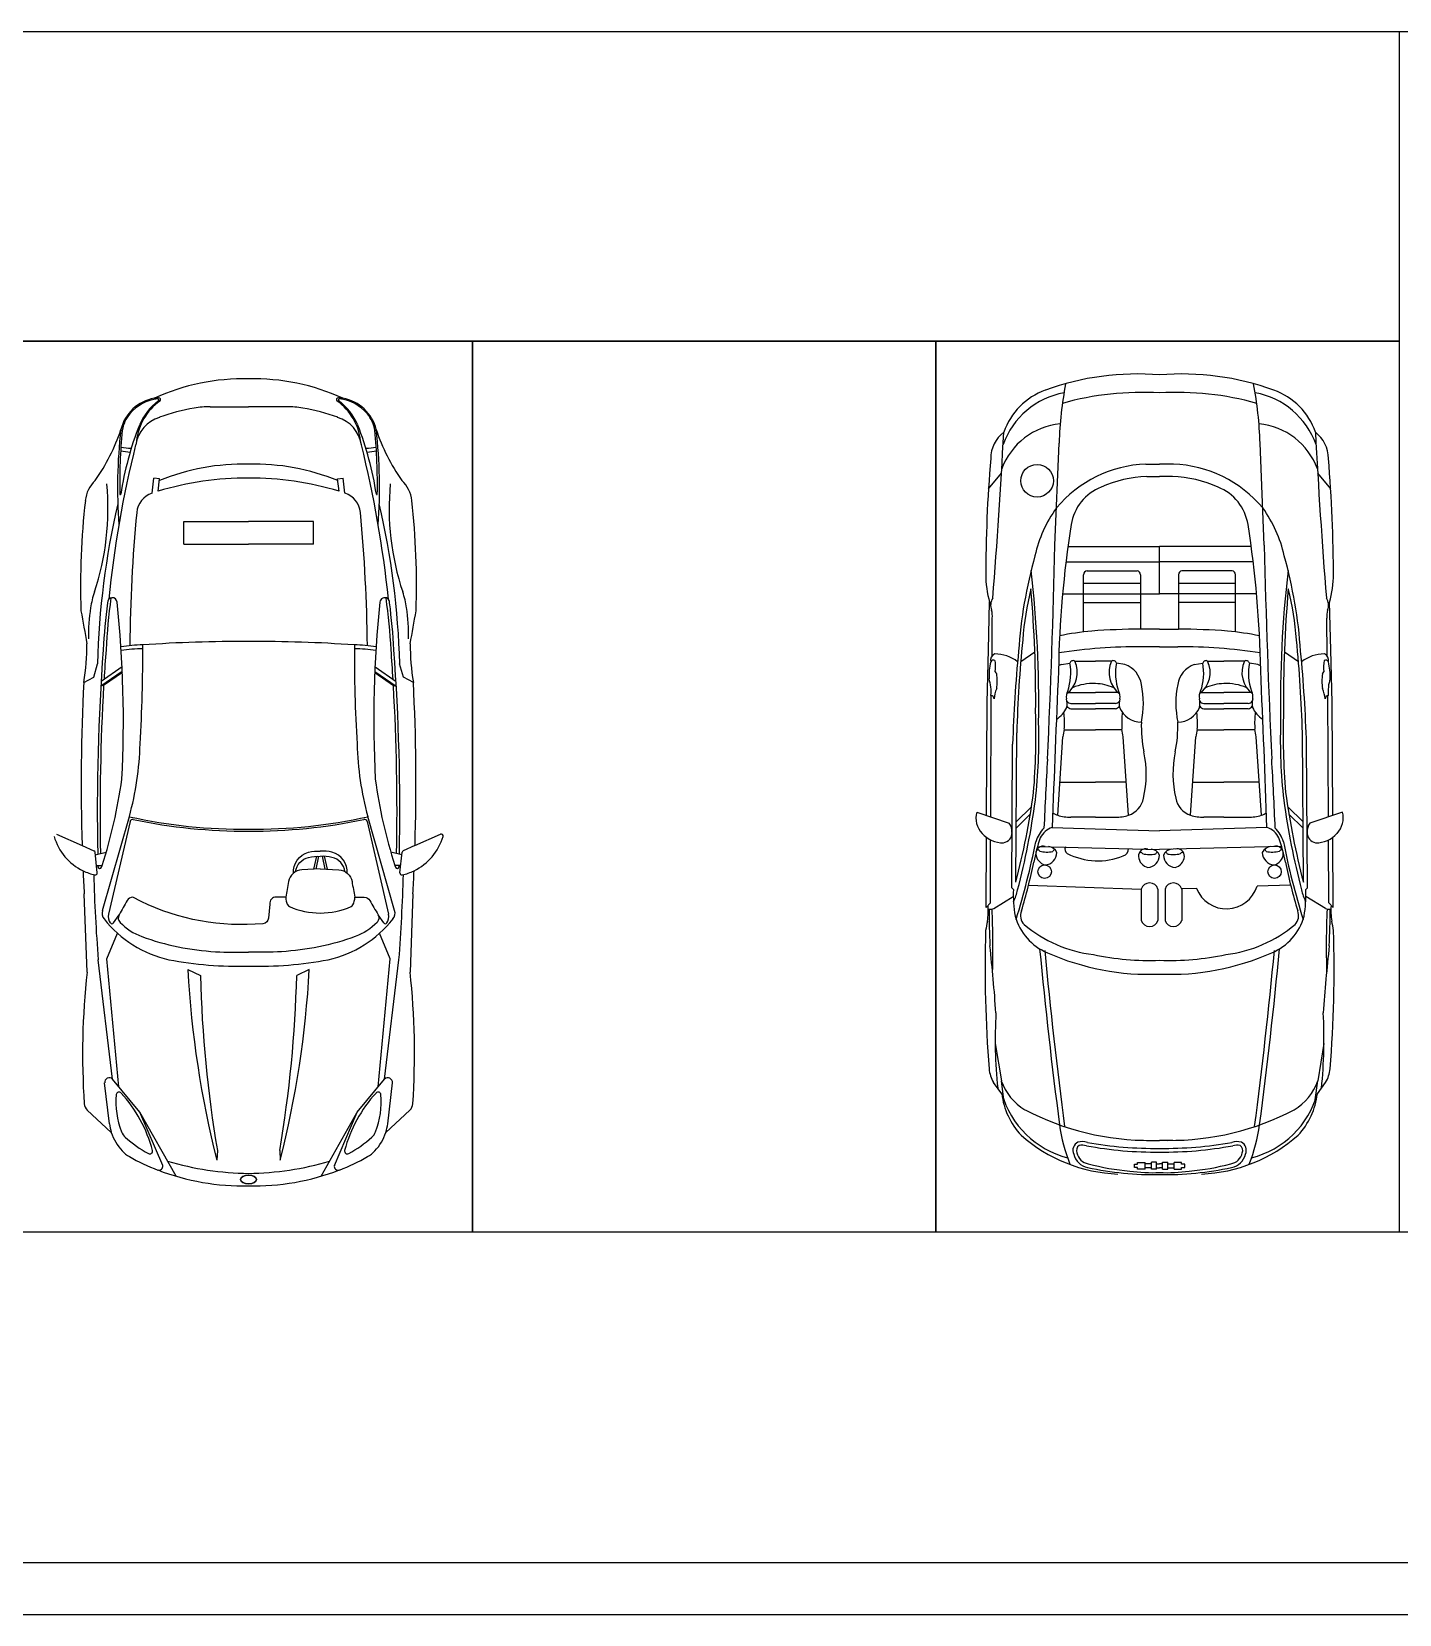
# Model space of a CAD drawing. Header units: inches. Extents: x 484217 to 497210, y -26946 to -21493.
# Drawn here: x 493181.1 to 493477.1, y -23350.3 to -23007.7 of the extents above; entities that cross this region are included whole.
import ezdxf

# ---------------------------------------------------------------- set-up
doc = ezdxf.new("R2010")
doc.units = ezdxf.units.IN
doc.header["$LTSCALE"] = 20
doc.header["$MEASUREMENT"] = 0
for name, color, linetype in [('ceco.net 217 Nissan Z350 - top', 145, 'Continuous'), ('ceco.net 92', 9, 'Continuous'), ('I-WALL-FULL', 5, 'Continuous'), ('Parking', 7, 'Continuous')]:
    doc.layers.add(name, color=color, linetype=linetype)

msp = doc.modelspace()

# ---------------------------------------------------------------- linework, layer by layer
for p, q in [((493142.29, -23339.1, 6.93), (493727.29, -23339.1, 6.93)), ((493142.29, -23350.35, 6.93), (493482.04, -23350.35, 6.93))]:
    msp.add_line(p, q)
at = {"layer": 'ceco.net 217 Nissan Z350 - top'}
for p, q in [((493219.71, -23088.94), (493228.02, -23088.94)), ((493236.33, -23088.94), (493228.02, -23088.94)), ((493207.16, -23107.66), (493207.55, -23104.37)), ((493208.76, -23104.52), (493207.55, -23104.37)), ((493208.44, -23107.24), (493208.76, -23104.52)), ((493247.27, -23104.52), (493248.48, -23104.37)), ((493247.6, -23107.24), (493247.27, -23104.52)), ((493248.87, -23107.66), (493248.48, -23104.37)), ((493213.99, -23118.68), (493213.99, -23113.8)), ((493213.99, -23113.8), (493228.02, -23113.8)), ((493242.04, -23113.8), (493228.02, -23113.8)), ((493242.04, -23118.68), (493242.04, -23113.8)), ((493213.99, -23118.68), (493228.02, -23118.68)), ((493242.04, -23118.68), (493228.02, -23118.68)), ((493200.64, -23145.27), (493196.1, -23148.41)), ((493255.39, -23145.27), (493259.94, -23148.41)), ((493200.69, -23146.23), (493196.04, -23149.44)), ((493196.65, -23149.3), (493196.04, -23149.44)), ((493200.7, -23146.5), (493196.65, -23149.3)), ((493255.34, -23146.5), (493259.38, -23149.3)), ((493255.35, -23146.23), (493260, -23149.44)), ((493259.38, -23149.3), (493260, -23149.44)), ((493196.39, -23198), (493202.22, -23177.64)), ((493202.36, -23178.73), (493197.71, -23198.81)), ((493253.68, -23178.73), (493258.32, -23198.81)), ((493259.64, -23198), (493253.81, -23177.64)), ((493186.48, -23181.47), (493191.99, -23183.92)), ((493264.04, -23183.92), (493269.55, -23181.47)), ((493191.99, -23183.92), (493194.55, -23185.05)), ((493195.26, -23189.85), (493194.79, -23185.38)), ((493194.85, -23185.97), (493197.22, -23185.38)), ((493242.71, -23186.26), (493242.09, -23189.04)), ((493243.17, -23186.26), (493242.56, -23189.01)), ((493243.92, -23186.26), (493244.53, -23189.01)), ((493244.38, -23186.26), (493245, -23189.04)), ((493261.19, -23185.97), (493258.82, -23185.38)), ((493260.77, -23189.85), (493261.25, -23185.38)), ((493264.04, -23183.92), (493261.49, -23185.05)), ((493195.09, -23188.24), (493196.35, -23188.23)), ((493260.94, -23188.24), (493259.69, -23188.23)), ((493193.05, -23211.31), (493192.45, -23194.35)), ((493192.45, -23194.35), (493192.45, -23194.35)), ((493263.59, -23194.35), (493262.98, -23211.31)), ((493263.59, -23194.35), (493263.59, -23194.35)), ((493198.76, -23200.68), (493200, -23198.91)), ((493257.27, -23200.68), (493256.04, -23198.91)), ((493197.36, -23208.44), (493199.66, -23202.91)), ((493258.68, -23208.44), (493256.38, -23202.91)), ((493198.58, -23234.49), (493195.48, -23208.64)), ((493199.95, -23236.14), (493197.36, -23208.44)), ((493214.87, -23210.79), (493217.59, -23212.05)), ((493241.16, -23210.79), (493238.45, -23212.05)), ((493256.09, -23236.14), (493258.68, -23208.44)), ((493257.45, -23234.49), (493260.56, -23208.64)), ((493204.51, -23241.65), (493198.58, -23234.49)), ((493251.52, -23241.65), (493257.45, -23234.49)), ((493197.9, -23244.14), (493196.87, -23235.32)), ((493258.13, -23244.14), (493259.16, -23235.32)), ((493198.31, -23246.01), (493193.1, -23241.2)), ((493209.43, -23253.21), (493204.51, -23241.65)), ((493212.33, -23255.51), (493204.51, -23241.65)), ((493243.71, -23255.51), (493251.52, -23241.65)), ((493246.6, -23253.21), (493251.52, -23241.65)), ((493262.94, -23241.2), (493257.73, -23246.01)), ((493221.27, -23249.95), (493221.16, -23252.04)), ((493234.77, -23249.95), (493234.88, -23252.04))]:
    msp.add_line(p, q, dxfattribs=at)
for points in [[(493208.54, -23086.99, 0.025591), (493207.62, -23087.1, 0.019947)], [(493237.73, -23189.98, -0.358011), (493241.01, -23185.39, -0.087142), (493243.54, -23185.17)], [(493238.19, -23189.56, -0.316561), (493241.01, -23186.51, -0.087142), (493243.54, -23186.29)], [(493249.36, -23189.98, 0.358011), (493246.07, -23185.39, 0.087142), (493243.54, -23185.17)], [(493248.89, -23189.56, 0.316561), (493246.07, -23186.51, 0.087142), (493243.54, -23186.29)], [(493243.54, -23188.96), (493247.54, -23189.17, -0.352581), (493250.41, -23191.73, 0.008047), (493251.02, -23195.11), (493253.07, -23195.11, -0.270521), (493254.3, -23195.83, 0.000614), (493256.04, -23198.91, -0.331797), (493255.84, -23200.55, -0.11427), (493251.12, -23203.62, -0.074246), (493235.14, -23206.9, -0.021686), (493228.02, -23206.98, -0.021686)], [(493243.54, -23188.96), (493239.55, -23189.17, 0.352581), (493236.68, -23191.73, -0.008047), (493236.07, -23195.11), (493234.02, -23195.11)], [(493204.74, -23196.06), (493202.97, -23195.11, 0.270521), (493201.74, -23195.83, -0.000614), (493200, -23198.91, 0.331797), (493200.2, -23200.55, 0.11427), (493204.91, -23203.62, 0.074246), (493220.89, -23206.9, 0.021686), (493228.02, -23206.98)], [(493234.02, -23195.11, 0.460181), (493232.6, -23196.6), (493232.32, -23199.66, -0.361883), (493231.14, -23200.84, -0.136022), (493204.74, -23196.06, -0.015575)], [(493257.73, -23246.01, 0.046528), (493258.13, -23244.14)]]:
    msp.add_lwpolyline(points, format="xyb", dxfattribs=at)
for points in [[(493192.35, -23148.6), (493194.51, -23147.46), (493195.31, -23144.56)], [(493263.69, -23148.6), (493261.53, -23147.46), (493260.72, -23144.56)]]:
    msp.add_lwpolyline(points, dxfattribs=at)
for centre, radius, start, end in [((493227, -23129.62), 46.73, 88.7466, 114.4933), ((493229.04, -23129.62), 46.73, 65.5067, 91.2534), ((493209.18, -23096.03), 9.06, 99.9041, 166.3752), ((493209.31, -23096.41), 9.2, 95.9051, 139.5878), ((493215.9, -23097.65), 12.2, 125.5257, 173.823), ((493216.61, -23098.2), 13.33, 127.4553, 156.508), ((493208.38, -23087.46), 0.203, 307.4553, 95.9051), ((493208.57, -23087.39), 0.407, 305.5257, 94.0403), ((493247.46, -23087.39), 0.407, 85.9597, 234.4743), ((493240.14, -23097.65), 12.2, 6.177, 54.4743), ((493247.65, -23087.46), 0.203, 84.0949, 232.5447), ((493246.85, -23096.03), 9.06, 80.0959, 85.9597), ((493239.42, -23098.2), 13.33, 23.492, 52.5447), ((493246.73, -23096.41), 9.2, 40.4122, 84.0949), ((493246.85, -23096.03), 9.06, 13.6248, 80.0959), ((493208.64, -23095.47), 8.09, 141.6225, 169.9734), ((493210.99, -23098.39), 7.5, 107.4846, 170.5223), ((493223.74, -23132.74), 44.14, 99.7499, 109.876), ((493219.71, -23109.27), 20.33, 90, 99.7499), ((493236.33, -23109.27), 20.33, 80.2501, 90), ((493232.3, -23132.74), 44.14, 70.124, 80.2501), ((493245.05, -23098.39), 7.5, 9.4777, 72.5154), ((493247.39, -23095.47), 8.09, 10.0266, 38.3775), ((493160.69, -23080.77), 41.8, 324.7755, 341.7013), ((493311.13, -23106.45), 111.47, 173.5323, 184.1267), ((493326.74, -23105.77), 126.61, 174.694, 180.9527), ((493269.05, -23118.33), 69.48, 158.5248, 171.3592), ((493186.99, -23118.33), 69.48, 8.6408, 21.4752), ((493129.29, -23105.77), 126.61, 359.0473, 5.306), ((493144.9, -23106.45), 111.47, 355.8733, 6.4677), ((493295.35, -23080.77), 41.8, 198.2987, 215.2245), ((493435.46, -23154.82), 238.94, 166.0343, 174.1895), ((493203.47, -23081.02), 16.94, 259.5486, 267.1496), ((493020.57, -23154.82), 238.94, 5.8105, 13.9657), ((493252.57, -23081.02), 16.94, 272.8504, 280.4514), ((493203.47, -23081.02), 17.76, 259.8693, 266.5027), ((493226.63, -23148.25), 46.87, 88.3019, 112.4712), ((493229.41, -23148.25), 46.87, 67.5288, 91.6981), ((493252.57, -23081.02), 17.76, 273.4973, 280.1307), ((493199.58, -23109.92), 6.93, 133.2966, 174.4955), ((493227.16, -23167.66), 63.25, 89.2268, 107.2211), ((493228.87, -23167.66), 63.25, 72.7789, 90.7732), ((493256.45, -23109.92), 6.93, 5.5045, 46.7034), ((493140.65, -23110.96), 56.94, 341.493, 5.3704), ((493200.25, -23107.87), 0.102, 180.9527, 351.3592), ((493208.67, -23112.3), 4.88, 108.4757, 174.5355), ((493227.16, -23167.66), 63.25, 108.4365, 108.4757), ((493228.87, -23167.66), 63.25, 71.5243, 71.5635), ((493247.37, -23112.3), 4.88, 5.4645, 71.5243), ((493255.78, -23107.87), 0.102, 188.6408, 359.0473), ((493315.39, -23110.96), 56.94, 174.6296, 198.507), ((493357.15, -23127.71), 165.49, 173.5977, 181.8724), ((493366.31, -23148.77), 171.05, 166.8904, 178.5895), ((493537.87, -23143.79), 335.58, 174.5355, 179.4658), ((492918.17, -23143.79), 335.58, 0.5342, 5.4645), ((493089.73, -23148.77), 171.05, 1.4105, 13.1096), ((493098.89, -23127.71), 165.49, 358.1276, 6.4023), ((493232.72, -23138.34), 39.35, 171.3658, 181.1753), ((493213.92, -23135.49), 20.33, 161.493, 171.3658), ((493342.99, -23149.8), 146.67, 172.7976, 176.78), ((493343.6, -23149.8), 146.67, 172.3693, 176.78), ((493198.53, -23131.33), 1.05, 4.2807, 184.2807), ((492953.36, -23156.92), 247.56, 357.0673, 5.9516), ((493502.68, -23156.92), 247.56, 174.0484, 182.9327), ((493257.51, -23131.33), 1.05, 355.7193, 175.7193), ((493112.43, -23149.8), 146.67, 3.22, 7.6307), ((493113.04, -23149.8), 146.67, 3.22, 7.2024), ((493242.12, -23135.49), 20.33, 8.6342, 18.507), ((493223.31, -23138.34), 39.35, 358.8247, 8.6342), ((495216.67, -22771), 2057.05, 190.13885, 190.34049), ((491240.01, -22771.12), 2056.39, 349.65947, 349.86118), ((493142.5, -23140.33), 50.53, 350.578, 0.0994), ((493665.85, -23176.29), 470.58, 175.7675, 181.1621), ((493666.46, -23176.29), 470.58, 175.7675, 176.5495), ((493205.49, -23172.62), 32.12, 90.6726, 99.1168), ((493205.49, -23172.62), 31.31, 90.6802, 99.2602), ((492894.3, -23142.97), 310.82, 356.5007, 0.4537), ((493225.6, -23426.38), 286.61, 89.5164, 94.0995), ((493230.44, -23426.38), 286.61, 85.9005, 90.4836), ((493561.74, -23142.97), 310.82, 179.5463, 183.4993), ((493250.55, -23172.62), 31.31, 80.7398, 89.3198), ((493250.55, -23172.62), 32.12, 80.8832, 89.3274), ((492789.57, -23176.29), 470.58, 3.4505, 4.2325), ((492790.18, -23176.29), 470.58, 358.8379, 4.2325), ((493313.54, -23140.33), 50.53, 179.9006, 189.422), ((493617.78, -23170.56), 426, 177.0446, 181.7963), ((493666.46, -23176.29), 470.58, 176.711, 181.1438), ((492789.57, -23176.29), 470.58, 358.8562, 3.289), ((492838.26, -23170.56), 426, 358.2037, 2.9554), ((493136.83, -23159.98), 67.74, 344.884, 358.3444), ((493319.21, -23159.98), 67.74, 181.6556, 195.116), ((493088.86, -23153.97), 112.82, 342.3221, 352.0432), ((493367.17, -23153.97), 112.82, 187.9568, 197.6779), ((493227.04, -23065.51), 114.89, 257.5192, 270.486), ((493202.95, -23178.87), 0.61, 77.9589, 166.9841), ((493227.04, -23065.91), 114.89, 257.9589, 270.486), ((493228.99, -23065.51), 114.89, 269.514, 282.4808), ((493228.99, -23065.91), 114.89, 269.514, 282.0411), ((493253.09, -23178.87), 0.61, 13.0159, 102.0411), ((493197.43, -23178.61), 11.98, 196.2112, 244.1117), ((493258.61, -23178.61), 11.98, 295.8883, 343.7888), ((493269.72, -23181.84), 0.407, 343.7888, 113.9719), ((493194.38, -23185.42), 0.407, 6.0515, 66.0281), ((493261.65, -23185.42), 0.407, 113.9719, 173.9485), ((493197.43, -23178.61), 11.98, 244.1117, 257.1585), ((493617.78, -23170.56), 426, 182.532, 183.201), ((493558.23, -23180.2), 363.87, 181.5779, 184.4821), ((493194.86, -23189.89), 0.407, 257.1585, 6.0515), ((493665.85, -23176.29), 470.58, 181.4548, 181.4893), ((493195.83, -23188.51), 0.407, 181.4893, 342.1051), ((493088.86, -23153.97), 112.82, 342.1051, 342.3221), ((493367.17, -23153.97), 112.82, 197.6779, 197.8949), ((493260.2, -23188.51), 0.407, 197.8949, 358.5107), ((492897.81, -23180.2), 363.87, 355.5179, 358.4221), ((492790.18, -23176.29), 470.58, 358.5107, 358.5452), ((493261.18, -23189.89), 0.407, 173.9485, 282.8415), ((493258.61, -23178.61), 11.98, 282.8415, 295.8883), ((492838.26, -23170.56), 426, 356.799, 357.468), ((493239.54, -23195.11), 3.48, 180, 208.5339), ((493237.2, -23196.39), 0.813, 208.5339, 246.162), ((493243.54, -23182.03), 16.5, 246.162, 293.838), ((493249.88, -23196.39), 0.813, 293.838, 331.4661), ((493247.54, -23195.11), 3.48, 331.4661, 0), ((493198.35, -23198.56), 2.03, 164.0101, 218.3433), ((493216.26, -23184.39), 24.87, 218.3433, 257.2458), ((493199.94, -23199.33), 2.29, 166.9841, 216.4286), ((493198.43, -23200.44), 0.407, 216.4286, 325.1391), ((493239.78, -23184.39), 24.87, 282.7542, 321.6567), ((493257.61, -23200.44), 0.407, 214.8609, 323.5714), ((493256.09, -23199.33), 2.29, 323.5714, 13.0159), ((493257.69, -23198.56), 2.03, 321.6567, 15.9899), ((493225.7, -23129.29), 80.75, 259.34, 271.642), ((493429.97, -23199.11), 215.41, 183.1086, 194.2224), ((493230.33, -23129.29), 80.75, 268.358, 280.66), ((493026.07, -23199.11), 215.41, 345.7776, 356.8914), ((493354.26, -23228.99), 162.17, 173.7429, 183.8369), ((493486.25, -23205.1), 268.75, 181.4821, 189.6074), ((492969.79, -23205.1), 268.75, 350.3926, 358.5179), ((493101.77, -23228.99), 162.17, 356.1631, 6.2571), ((493197.89, -23235.23), 1.02, 46.6747, 185.0064), ((493258.15, -23235.23), 1.02, 354.9936, 133.3253), ((493217.05, -23239.41), 17.75, 174.9509, 201.4207), ((493199.97, -23237.9), 0.61, 42.5307, 174.9509), ((493178.61, -23257.51), 29.61, 14.8524, 42.5307), ((493277.43, -23257.51), 29.61, 137.4693, 165.1476), ((493238.99, -23239.41), 17.75, 338.5793, 5.0491), ((493256.06, -23237.9), 0.61, 5.0491, 137.4693), ((493194.48, -23239.7), 2.03, 183.8369, 227.2292), ((493261.56, -23239.7), 2.03, 312.7708, 356.1631), ((493208.13, -23242.91), 10.3, 186.8695, 197.5251), ((493208.13, -23242.91), 10.3, 197.5251, 223.6542), ((493203.36, -23244.78), 3.05, 201.4207, 228.3489), ((493219.86, -23226.24), 27.87, 228.3489, 240.9818), ((493236.18, -23226.24), 27.87, 299.0182, 311.6511), ((493252.67, -23244.78), 3.05, 311.6511, 338.5793), ((493247.9, -23242.91), 10.3, 316.3458, 342.4749), ((493205.97, -23244.97), 7.32, 223.6542, 239.3683), ((493220.93, -23219.71), 36.68, 239.3683, 249.9403), ((493206.63, -23250.07), 0.61, 240.9818, 14.8524), ((493228.65, -23191.48), 63.41, 253.3447, 269.432), ((493227.39, -23191.48), 63.41, 270.568, 286.6553), ((493235.1, -23219.71), 36.68, 290.0597, 300.6317), ((493249.4, -23250.07), 0.61, 165.1476, 299.0182), ((493250.06, -23244.97), 7.32, 300.6317, 316.3458), ((493208.64, -23253.4), 0.813, 248.9914, 13.5083), ((493227.01, -23205.58), 52.04, 248.9914, 271.1113), ((493229.03, -23205.58), 52.04, 268.8887, 291.0086), ((493247.39, -23253.4), 0.813, 166.4917, 291.0086)]:
    msp.add_arc(centre, radius, start, end, dxfattribs=at)
msp.add_ellipse((493228.02, -23256.22), major_axis=(1.74, 0), ratio=0.521468, dxfattribs=at)
at = {"layer": 'ceco.net 217 Nissan Z350 - top', "extrusion": (0, 0, -1)}
msp.add_ellipse((493228.02, -23256.22), major_axis=(-1.74, 0), ratio=0.521468, dxfattribs=at)
at = {"layer": 'ceco.net 92', "linetype": 'ByBlock', "ltscale": 0.4}
for p, q in [((493402.55, -23118.89), (493403.46, -23096.81)), ((493447.88, -23118.89), (493446.97, -23096.81)), ((493422.23, -23101.38), (493425.21, -23101.38)), ((493428.2, -23101.38), (493425.21, -23101.38)), ((493388.18, -23106.7), (493390.99, -23103.32)), ((493422.44, -23104.05), (493425.21, -23104.05)), ((493427.99, -23104.05), (493425.21, -23104.05)), ((493462.25, -23106.7), (493459.44, -23103.32)), ((493405.37, -23119.16), (493425.21, -23119.16)), ((493445.06, -23119.16), (493425.21, -23119.16)), ((493425.21, -23129.42), (493425.21, -23119.16)), ((493404.94, -23122.53), (493425.21, -23122.53)), ((493408.78, -23137.69), (493408.78, -23125.3)), ((493409.52, -23124.43), (493420.37, -23124.43)), ((493421.1, -23125.3), (493421.1, -23137.06)), ((493445.49, -23122.53), (493425.21, -23122.53)), ((493429.33, -23125.3), (493429.33, -23137.06)), ((493440.91, -23124.43), (493430.06, -23124.43)), ((493441.65, -23137.69), (493441.65, -23125.3)), ((493421.1, -23127.2), (493408.78, -23127.2)), ((493441.65, -23127.2), (493429.33, -23127.2)), ((493388.15, -23141.53), (493388.42, -23131.27)), ((493404.22, -23129.42), (493425.21, -23129.42)), ((493408.78, -23131.31), (493421.1, -23131.31)), ((493446.21, -23129.42), (493425.21, -23129.42)), ((493441.65, -23131.31), (493429.33, -23131.31)), ((493462.28, -23141.53), (493462.01, -23131.27)), ((493388.96, -23142.88), (493389, -23134.68)), ((493461.47, -23142.88), (493461.43, -23134.68)), ((493425.21, -23137.06), (493421.1, -23137.06)), ((493425.21, -23137.06), (493429.33, -23137.06)), ((493387.86, -23152.98), (493388.15, -23141.53)), ((493395.16, -23144.09), (493398.2, -23141.98)), ((493425.21, -23140.89), (493421.28, -23140.89)), ((493425.21, -23140.89), (493429.15, -23140.89)), ((493455.28, -23144.18), (493452.22, -23142.09)), ((493462.57, -23152.98), (493462.28, -23141.53)), ((493403.95, -23144.75), (493405.79, -23144.44)), ((493406.85, -23143.99), (493411.31, -23143.99)), ((493414.81, -23143.99), (493411.31, -23143.99)), ((493417.72, -23144.75), (493415.88, -23144.44)), ((493432.71, -23144.75), (493434.55, -23144.44)), ((493435.62, -23143.99), (493439.12, -23143.99)), ((493443.58, -23143.99), (493439.12, -23143.99)), ((493446.48, -23144.75), (493444.64, -23144.44)), ((493387.75, -23177.4), (493387.86, -23152.98)), ((493388.67, -23177.71), (493388.78, -23151.45)), ((493405.43, -23150.82), (493411.31, -23150.82)), ((493416.23, -23150.82), (493411.31, -23150.82)), ((493434.2, -23150.82), (493439.12, -23150.82)), ((493445, -23150.82), (493439.12, -23150.82)), ((493461.76, -23177.71), (493461.65, -23151.45)), ((493462.68, -23177.4), (493462.57, -23152.98)), ((493406.01, -23153.18), (493411.31, -23153.18)), ((493406.02, -23154.34), (493411.31, -23154.34)), ((493415.65, -23153.18), (493411.31, -23153.18)), ((493415.64, -23154.34), (493411.31, -23154.34)), ((493434.78, -23153.18), (493439.12, -23153.18)), ((493434.79, -23154.34), (493439.12, -23154.34)), ((493444.42, -23153.18), (493439.12, -23153.18)), ((493444.41, -23154.34), (493439.12, -23154.34)), ((493394.08, -23191.87), (493394.3, -23159.55)), ((493404.57, -23158.9), (493411.31, -23158.9)), ((493417.09, -23158.9), (493411.31, -23158.9)), ((493433.34, -23158.9), (493439.12, -23158.9)), ((493445.86, -23158.9), (493439.12, -23158.9)), ((493456.35, -23191.87), (493456.13, -23159.55)), ((493393.2, -23193.11), (493393.41, -23162.01)), ((493403.16, -23177.37), (493404.3, -23160.39)), ((493418.51, -23177.37), (493417.36, -23160.39)), ((493431.92, -23177.37), (493433.07, -23160.39)), ((493447.27, -23177.37), (493446.13, -23160.39)), ((493457.23, -23193.11), (493457.02, -23162.01)), ((493403.64, -23170.23), (493411.31, -23170.23)), ((493418.02, -23170.23), (493411.31, -23170.23)), ((493432.41, -23170.23), (493439.12, -23170.23)), ((493446.79, -23170.23), (493439.12, -23170.23)), ((493385.64, -23176.69), (493392.69, -23179.06)), ((493394.17, -23178.82), (493397.49, -23175.55)), ((493456.26, -23178.82), (493452.94, -23175.55)), ((493464.79, -23176.69), (493457.74, -23179.06)), ((493394.16, -23180.17), (493397.22, -23177.17)), ((493401.97, -23180.05), (493425.21, -23180.72)), ((493411.31, -23177.81), (493406.01, -23177.81)), ((493411.31, -23177.81), (493415.65, -23177.81)), ((493448.46, -23180.05), (493425.21, -23180.72)), ((493439.12, -23177.81), (493434.78, -23177.81)), ((493439.12, -23177.81), (493444.42, -23177.81)), ((493456.27, -23180.17), (493453.21, -23177.17)), ((493387.67, -23197.37), (493387.73, -23182.13)), ((493388.59, -23196.32), (493388.65, -23182.69)), ((493461.84, -23196.32), (493461.78, -23182.69)), ((493462.76, -23197.37), (493462.7, -23182.13)), ((493398.81, -23184.11), (493425.21, -23184.76)), ((493451.62, -23184.11), (493425.21, -23184.76)), ((493393.57, -23193.41), (493393.2, -23193.11)), ((493396.86, -23192.48), (493421.24, -23193.35)), ((493421.24, -23193.35), (493421.24, -23200.13)), ((493424.85, -23193.35), (493424.85, -23200.13)), ((493426.39, -23193.35), (493426.39, -23200.13)), ((493433.24, -23193.21), (493430, -23193.32)), ((493430.01, -23193.35), (493430.01, -23200.13)), ((493453.57, -23192.48), (493446.31, -23192.74)), ((493456.86, -23193.41), (493457.23, -23193.11)), ((493387.67, -23197.37), (493388.59, -23196.32)), ((493389.31, -23197.53), (493393.55, -23194.98)), ((493461.12, -23197.53), (493456.88, -23194.98)), ((493462.76, -23197.37), (493461.84, -23196.32)), ((493389.63, -23226.79), (493390.96, -23234.85)), ((493460.8, -23226.79), (493459.47, -23234.85)), ((493391.51, -23239), (493390.96, -23234.85)), ((493458.92, -23239), (493459.47, -23234.85)), ((493391.06, -23237.64), (493389.27, -23235.24)), ((493459.37, -23237.64), (493461.16, -23235.24)), ((493422.35, -23247.75), (493425.21, -23247.75)), ((493428.08, -23247.75), (493425.21, -23247.75)), ((493419.75, -23253.62), (493419.75, -23252.87)), ((493419.75, -23252.87), (493420.44, -23252.87)), ((493420.44, -23253.62), (493419.75, -23253.62)), ((493420.44, -23252.53), (493422.09, -23252.53)), ((493420.44, -23252.87), (493420.44, -23252.53)), ((493420.44, -23253.99), (493420.44, -23253.62)), ((493422.09, -23253.99), (493420.44, -23253.99)), ((493422.09, -23253.99), (493422.09, -23252.53)), ((493423.46, -23252.86), (493422.09, -23252.86)), ((493423.46, -23253.66), (493422.09, -23253.66)), ((493423.46, -23253.98), (493423.46, -23252.43)), ((493424.57, -23252.43), (493423.46, -23252.43)), ((493424.57, -23253.98), (493423.46, -23253.98)), ((493424.57, -23253.98), (493424.57, -23252.43)), ((493424.57, -23252.86), (493425.21, -23252.86)), ((493424.57, -23253.66), (493425.21, -23253.66)), ((493425.86, -23252.86), (493425.21, -23252.86)), ((493425.86, -23253.66), (493425.21, -23253.66)), ((493425.86, -23253.98), (493425.86, -23252.43)), ((493425.86, -23252.43), (493426.97, -23252.43)), ((493425.86, -23253.98), (493426.97, -23253.98)), ((493426.97, -23253.98), (493426.97, -23252.43)), ((493426.97, -23252.86), (493428.34, -23252.86)), ((493426.97, -23253.66), (493428.34, -23253.66)), ((493428.34, -23253.99), (493428.34, -23252.53)), ((493429.99, -23252.53), (493428.34, -23252.53)), ((493428.34, -23253.99), (493429.99, -23253.99)), ((493429.99, -23252.87), (493429.99, -23252.53)), ((493430.68, -23252.87), (493429.99, -23252.87)), ((493429.99, -23253.62), (493430.68, -23253.62)), ((493429.99, -23253.99), (493429.99, -23253.62)), ((493430.68, -23253.62), (493430.68, -23252.87))]:
    msp.add_line(p, q, dxfattribs=at)
for centre, radius in [((493398.69, -23104.96), 3.53), ((493400.33, -23189.59), 1.46), ((493450.1, -23189.59), 1.46)]:
    msp.add_circle(centre, radius, dxfattribs=at)
for centre, radius, start, end in [((493420.34, -23139.58), 57.73, 85.1527, 110.1177), ((493486.4, -23099.44), 82.98, 169.2493, 178.1871), ((493430.09, -23139.58), 57.73, 69.8823, 94.8473), ((493364.03, -23099.44), 82.98, 1.8129, 10.7507), ((493407.76, -23103.06), 17.46, 100.6567, 160.0564), ((493405.47, -23099.31), 14.81, 109.6924, 160.8549), ((493421.5, -23150.1), 64.27, 86.6883, 105.6387), ((493428.93, -23150.1), 64.27, 74.3613, 93.3117), ((493442.67, -23103.06), 17.46, 19.9436, 79.3433), ((493444.96, -23099.31), 14.81, 19.1451, 70.3076), ((493395.9, -23100.18), 7.23, 127.6439, 179.7412), ((492173.29, -23031.85), 1219.8, 355.36643, 357.05785), ((493405.04, -23107.5), 14.89, 95.1855, 159.9599), ((493445.39, -23107.5), 14.89, 20.0401, 84.8145), ((494677.14, -23031.85), 1219.8, 182.94215, 184.63357), ((493454.53, -23100.18), 7.23, 0.2588, 52.3561), ((493693.08, -23125.84), 305.5, 175.1765, 180.0216), ((493423.17, -23127.8), 26.44, 92.0343, 140.1143), ((493427.26, -23127.8), 26.44, 39.8857, 87.9657), ((493157.35, -23125.84), 305.5, 359.9784, 4.8235), ((493423.42, -23130.67), 26.64, 92.0984, 114.0437), ((493427.01, -23130.67), 26.64, 65.9563, 87.9016), ((493416.46, -23116.12), 10.53, 111.7101, 170.897), ((493433.97, -23116.12), 10.53, 9.103, 68.2899), ((493425.13, -23127.05), 27.52, 143.9343, 167.7068), ((493425.3, -23127.05), 27.52, 12.2932, 36.0657), ((493632.41, -23149.93), 229.11, 171.0919, 179.0334), ((493218.02, -23149.93), 229.11, 0.9666, 8.9081), ((493495.66, -23148.52), 101.18, 164.3305, 176.2171), ((491468.72, -23075.16), 1934.33, 357.33196, 358.7046), ((495381.71, -23075.16), 1934.33, 181.2954, 182.66804), ((493354.77, -23148.52), 101.18, 3.7829, 15.6695), ((493148.74, -23153.28), 250.33, 359.066, 6.6276), ((493409.68, -23125.32), 0.901, 100.5292, 179.2673), ((493420.2, -23125.32), 0.901, 0.7327, 79.4708), ((493430.23, -23125.32), 0.901, 100.5292, 179.2673), ((493440.75, -23125.32), 0.901, 0.7327, 79.4708), ((493701.69, -23153.28), 250.33, 173.3724, 180.934), ((493411.47, -23124.92), 23.91, 182.4883, 197.2956), ((493464.36, -23144.81), 68.99, 166.2306, 175.4868), ((493126.17, -23152.24), 272.23, 359.4389, 5.0266), ((493724.26, -23152.24), 272.23, 174.9734, 180.5611), ((493386.07, -23144.81), 68.99, 4.5132, 13.7694), ((493438.96, -23124.92), 23.91, 342.7044, 357.5117), ((493391.34, -23131.9), 2.7, 145.9627, 202.8464), ((493459.09, -23131.9), 2.7, 337.1536, 34.0373), ((493383.96, -23134.25), 5.06, 355.0531, 14.8779), ((493466.47, -23134.25), 5.06, 165.1221, 184.9469), ((493417, -23205.21), 68.02, 95.4594, 101.3809), ((493423.35, -23315.61), 178.57, 90.7214, 94.1173), ((493427.08, -23315.61), 178.57, 85.8827, 89.2786), ((493433.43, -23205.21), 68.02, 78.6191, 84.5406), ((493390.1, -23143.82), 1.48, 111.7287, 193.4079), ((493389.52, -23150.51), 8.07, 52.0438, 89.7332), ((493683.83, -23170.42), 290.54, 174.3558, 178.3419), ((493684.72, -23167.96), 290.54, 174.3558, 178.3419), ((493420.8, -23255.25), 114.37, 89.7605, 98.7394), ((493429.63, -23255.25), 114.37, 81.2606, 90.2395), ((493165.71, -23167.96), 290.54, 1.6581, 5.6442), ((493166.6, -23170.42), 290.54, 1.6581, 5.6442), ((493460.91, -23150.51), 8.07, 90.2668, 127.9562), ((493460.33, -23143.82), 1.48, 346.5921, 68.2713), ((493401.66, -23147.31), 13.37, 166.3848, 182.3157), ((493389.29, -23144.5), 0.708, 65.2059, 151.6073), ((493381.83, -23145.29), 7.89, 352.5852, 10.4484), ((497206.69, -23315.75), 3807.14, 177.44556, 177.95741), ((493405.69, -23149.81), 5.35, 109.0023, 115.9052), ((493401.56, -23146.45), 5.84, 307.0727, 24.9288), ((493394.2, -23146.62), 11.79, 340.8012, 10.663), ((493406.5, -23144.65), 0.748, 62.3182, 163.667), ((493420.11, -23146.45), 5.84, 155.0712, 232.9273), ((493415.16, -23144.65), 0.748, 16.333, 117.6818), ((493427.46, -23146.62), 11.79, 169.337, 199.1988), ((493415.97, -23149.81), 5.35, 7.616, 70.9977), ((493434.46, -23149.81), 5.35, 109.0023, 172.384), ((493430.32, -23146.45), 5.84, 307.0727, 24.9288), ((493422.97, -23146.62), 11.79, 340.8012, 10.663), ((493435.27, -23144.65), 0.748, 62.3182, 163.667), ((493448.87, -23146.45), 5.84, 155.0712, 232.9273), ((493443.93, -23144.65), 0.748, 16.333, 117.6818), ((493456.23, -23146.62), 11.79, 169.337, 199.1988), ((493444.74, -23149.81), 5.35, 64.0948, 70.9977), ((489643.74, -23315.75), 3807.14, 2.04259, 2.55444), ((493468.6, -23145.29), 7.89, 169.5516, 187.4148), ((493461.14, -23144.5), 0.708, 28.3927, 114.7941), ((493448.77, -23147.31), 13.37, 357.6843, 13.6152), ((493379.89, -23150.59), 8.85, 354.6053, 18.0669), ((493390.86, -23145.78), 1.32, 203.4077, 226.8454), ((493378.5, -23148.37), 11.57, 352.1001, 8.0858), ((493410.72, -23159.8), 10.94, 86.9014, 113.4623), ((493410.94, -23159.8), 10.94, 66.5377, 88.0393), ((493401.97, -23153.12), 19.73, 348.0371, 11.7621), ((493448.46, -23153.12), 19.73, 168.2379, 191.9629), ((493439.49, -23159.8), 10.94, 91.9607, 113.4623), ((493439.71, -23159.8), 10.94, 66.5377, 93.0986), ((493471.93, -23148.37), 11.57, 171.9142, 187.8999), ((493459.57, -23145.78), 1.32, 313.1546, 336.5923), ((493470.54, -23150.59), 8.85, 161.9331, 185.3947), ((493388.52, -23152.28), 0.871, 5.5379, 78.6283), ((493394.8, -23152.39), 5.41, 153.3599, 177.9838), ((493407.28, -23151.68), 2.28, 148.7648, 192.6795), ((493401.22, -23153.21), 3.98, 348.0554, 14.988), ((493406.18, -23151.93), 1.26, 215.6692, 262.0941), ((493415.48, -23151.93), 1.26, 277.9059, 324.3308), ((493414.38, -23151.68), 2.28, 347.3205, 31.2352), ((493420.45, -23153.21), 3.98, 165.012, 191.9446), ((493436.05, -23151.68), 2.28, 148.7648, 192.6795), ((493429.98, -23153.21), 3.98, 348.0554, 14.988), ((493434.95, -23151.93), 1.26, 215.6692, 262.0941), ((493444.25, -23151.93), 1.26, 277.9059, 324.3308), ((493443.15, -23151.68), 2.28, 347.3205, 31.2352), ((493449.21, -23153.21), 3.98, 165.012, 191.9446), ((493455.63, -23152.39), 5.41, 2.0162, 26.6401), ((493461.91, -23152.28), 0.871, 101.3717, 174.4621), ((493241.95, -23159.7), 156.51, 355.3262, 1.7535), ((493400.35, -23152.07), 5.14, 299.3849, 337.6025), ((493404.01, -23155.56), 0.553, 5.1473, 40.3924), ((493384.41, -23157.41), 20.23, 356.1527, 5.3868), ((493406.42, -23152.77), 1.62, 218.5437, 255.9113), ((493415.25, -23152.77), 1.62, 284.0887, 321.4563), ((493421.31, -23152.07), 5.14, 202.3975, 269.5168), ((493437.25, -23157.41), 20.23, 174.6132, 183.8473), ((493417.66, -23155.56), 0.553, 139.6076, 174.8527), ((493429.12, -23152.07), 5.14, 270.4832, 337.6025), ((493432.77, -23155.56), 0.553, 5.1473, 40.3924), ((493413.18, -23157.41), 20.23, 356.1527, 5.3868), ((493435.18, -23152.77), 1.62, 218.5437, 255.9113), ((493444.01, -23152.77), 1.62, 284.0887, 321.4563), ((493450.08, -23152.07), 5.14, 202.3975, 240.6151), ((493466.02, -23157.41), 20.23, 174.6132, 183.8473), ((493446.42, -23155.56), 0.553, 139.6076, 174.8527), ((493608.48, -23159.7), 156.51, 178.2465, 184.6738), ((493285.52, -23161), 113.57, 353.3728, 1.8318), ((493447.73, -23167.52), 44.01, 168.5401, 170.6809), ((493373.93, -23167.52), 44.01, 9.3191, 11.4599), ((493450.54, -23157.97), 29.28, 178.5112, 191.1914), ((493399.89, -23157.97), 29.28, 348.8086, 1.4888), ((493476.5, -23167.52), 44.01, 168.5401, 170.6809), ((493402.7, -23167.52), 44.01, 9.3191, 11.4599), ((493564.91, -23161), 113.57, 178.1682, 186.6272), ((494392.62, -23223.1), 993.36, 176.65843, 177.52077), ((493399.54, -23168.5), 22.79, 346.7952, 12.266), ((493450.89, -23168.5), 22.79, 167.734, 193.2048), ((492457.81, -23223.1), 993.36, 2.47923, 3.34157), ((493236.02, -23150.41), 163.41, 345.3042, 352.2507), ((493614.41, -23150.41), 163.41, 187.7493, 194.6958), ((493390.28, -23177.96), 4.81, 164.7689, 223.8838), ((493236.42, -23152.07), 163.41, 345.3042, 352.2507), ((493404.79, -23172.68), 4.97, 236.9257, 250.781), ((493416.87, -23172.68), 4.97, 289.219, 348.0957), ((493433.56, -23172.68), 4.97, 191.9043, 250.781), ((493445.64, -23172.68), 4.97, 289.219, 303.0743), ((493614.01, -23152.07), 163.41, 187.7493, 194.6958), ((493460.15, -23177.96), 4.81, 316.1162, 15.2311), ((493390.13, -23180.88), 3.14, 356.2989, 35.4795), ((493405.51, -23185.3), 7.42, 135.8363, 162.8314), ((493403.17, -23184.03), 4.16, 106.8834, 155.1838), ((493406.23, -23166.91), 10.9, 253.6324, 268.8624), ((493415.43, -23166.91), 10.9, 271.1376, 286.3676), ((493435, -23166.91), 10.9, 253.6324, 268.8624), ((493444.2, -23166.91), 10.9, 271.1376, 286.3676), ((493447.26, -23184.03), 4.16, 24.8162, 73.1166), ((493444.92, -23185.3), 7.42, 17.1686, 44.1637), ((493460.3, -23180.88), 3.14, 144.5205, 183.7011), ((493391.38, -23177.23), 6.11, 221.6852, 270.5151), ((493391.03, -23181.13), 2.24, 280.4061, 1.053), ((493234.42, -23150.51), 167.21, 342.8181, 348.7586), ((493433.43, -23194.25), 36.08, 160.6254, 169.304), ((493417, -23194.25), 36.08, 10.696, 19.3746), ((493616.01, -23150.51), 167.21, 191.2414, 197.1819), ((493459.4, -23181.13), 2.24, 178.947, 259.5939), ((493459.05, -23177.23), 6.11, 269.4849, 318.3148), ((493399.99, -23185.63), 1.56, 72.2023, 183.8493), ((493401.09, -23185.55), 2.66, 183.9388, 256.434), ((493398.84, -23185.37), 0.5, 30.3302, 120.425), ((493400.88, -23179.1), 6.23, 255.0343, 281.468), ((493400.19, -23185.35), 2.8, 275.6845, 357.666), ((493401.02, -23186.29), 2.14, 22.9147, 86.8342), ((493402.54, -23185.31), 0.432, 78.3556, 166.1458), ((493405.82, -23184.75), 1.09, 152.1578, 236.4868), ((493411.89, -23172.32), 14.91, 243.4504, 291.5249), ((493416.71, -23184.5), 1.81, 290.948, 357.3754), ((493422.22, -23186.19), 1.56, 72.2023, 183.8493), ((493423.32, -23186.11), 2.66, 183.9388, 256.434), ((493421.07, -23185.93), 0.5, 30.3302, 120.425), ((493423.11, -23179.66), 6.23, 255.0343, 281.468), ((493422.41, -23185.91), 2.8, 275.6845, 357.666), ((493423.25, -23186.85), 2.14, 22.9147, 86.8342), ((493424.77, -23185.87), 0.432, 78.3556, 166.1458), ((493428, -23186.85), 2.14, 93.1658, 157.0853), ((493428.83, -23185.91), 2.8, 182.334, 264.3155), ((493426.48, -23185.87), 0.432, 13.8542, 101.6444), ((493428.14, -23179.66), 6.23, 258.532, 284.9657), ((493429.03, -23186.19), 1.56, 356.1507, 107.7977), ((493427.93, -23186.11), 2.66, 283.566, 356.0612), ((493430.18, -23185.93), 0.5, 59.575, 149.6698), ((493449.41, -23186.29), 2.14, 93.1658, 157.0853), ((493450.24, -23185.35), 2.8, 182.334, 264.3155), ((493447.89, -23185.31), 0.432, 13.8542, 101.6444), ((493449.55, -23179.1), 6.23, 258.532, 284.9657), ((493450.44, -23185.63), 1.56, 356.1507, 107.7977), ((493449.34, -23185.55), 2.66, 283.566, 356.0612), ((493451.59, -23185.37), 0.5, 59.575, 149.6698), ((493276.6, -23162.43), 123.95, 343.2847, 348.3031), ((493573.82, -23162.43), 123.95, 191.6969, 196.7153), ((493420.12, -23194.58), 26.58, 177.4791, 190.0131), ((493385.29, -23191.76), 9.36, 332.4544, 349.1434), ((493423.05, -23193.9), 1.89, 16.8513, 163.1487), ((493428.2, -23193.9), 1.89, 16.8513, 163.1487), ((493439.69, -23190.72), 6.92, 201.098, 342.967), ((493465.14, -23191.76), 9.36, 190.8566, 207.5456), ((493430.31, -23194.58), 26.58, 349.9869, 2.5209), ((493372.81, -23197.94), 15.32, 351.1207, 3.9337), ((493477.62, -23197.94), 15.32, 176.0663, 188.8793), ((493509.56, -23225.45), 124.18, 168.317, 169.2763), ((493388.6, -23196.18), 1.53, 252.1332, 297.9629), ((493566.31, -23197.59), 178.01, 180.0276, 182.5859), ((493204.14, -23205.87), 185, 358.3259, 2.5417), ((493405.54, -23196.03), 12.02, 195.2643, 247.4887), ((493397.91, -23199.1), 2.79, 158.4928, 223.6718), ((493423.05, -23199.58), 1.89, 196.8513, 343.1487), ((493428.2, -23199.58), 1.89, 196.8513, 343.1487), ((493444.89, -23196.03), 12.02, 292.5113, 344.7357), ((493452.52, -23199.1), 2.79, 316.3282, 21.5072), ((493461.83, -23196.18), 1.53, 242.0371, 287.8668), ((493646.29, -23205.87), 185, 177.4583, 181.6741), ((493284.12, -23197.59), 178.01, 357.4141, 359.9724), ((493340.87, -23225.45), 124.18, 10.7237, 11.683), ((493671.51, -23210.14), 284.07, 178.4271, 184.4609), ((493414.42, -23178.94), 28.82, 230.016, 262.9414), ((493436.01, -23178.94), 28.82, 277.0586, 309.984), ((493178.92, -23210.14), 284.07, 355.5391, 1.5729), ((493060.17, -23242.37), 330.36, 3.8554, 6.3862), ((494452.7, -23106.71), 1058.14, 185.39904, 187.47657), ((494453.8, -23107.09), 1058.14, 185.39904, 187.47657), ((493422.98, -23157.51), 54.3, 246.0593, 272.3631), ((493423.1, -23148.97), 59.83, 258.2142, 272.0284), ((493427.45, -23157.51), 54.3, 267.6369, 293.9407), ((493427.33, -23148.97), 59.83, 267.9716, 281.7858), ((492396.63, -23107.09), 1058.14, 352.52343, 354.60096), ((492397.73, -23106.71), 1058.14, 352.52343, 354.60096), ((493790.26, -23242.37), 330.36, 173.6138, 176.1446), ((493492.1, -23225.89), 102.47, 176.792, 185.9071), ((493358.33, -23225.89), 102.47, 354.0929, 3.208), ((493395.69, -23231.5), 7.43, 185.6622, 210.2237), ((493402.04, -23231), 11.74, 199.1815, 239.4917), ((493448.39, -23231), 11.74, 300.5083, 340.8185), ((493454.74, -23231.5), 7.43, 329.7763, 354.3378), ((493410.24, -23232.21), 19.93, 195.8132, 255.6258), ((493406.45, -23235.96), 15.47, 186.2074, 223.5744), ((493440.19, -23232.21), 19.93, 284.3742, 344.1868), ((493443.98, -23235.96), 15.47, 316.4256, 353.7926), ((493422.92, -23190.22), 57.53, 242.1946, 270.5665), ((493427.51, -23190.22), 57.53, 269.4335, 297.8054), ((493439.92, -23239.29), 36.72, 187.9985, 201.6958), ((493410.51, -23239.29), 36.72, 338.3042, 352.0015), ((493417.62, -23221.2), 33.88, 228.6467, 267.5204), ((493408.51, -23249.91), 2.06, 118.739, 203.6977), ((493408.63, -23249.95), 1.4, 126.9791, 200.1098), ((493408.38, -23252.45), 4.43, 74.326, 101.2071), ((493408.33, -23253.64), 4.84, 77.3707, 96.4487), ((493424.35, -23167.46), 82.82, 259.5922, 270.6), ((493424.54, -23163.85), 85.65, 259.9389, 270.4511), ((493425.89, -23163.85), 85.65, 269.5489, 280.0611), ((493426.08, -23167.46), 82.82, 269.4, 280.4078), ((493432.81, -23221.2), 33.88, 272.4796, 311.3533), ((493442.05, -23252.45), 4.43, 78.7929, 105.674), ((493442.1, -23253.64), 4.84, 83.5513, 102.6293), ((493441.8, -23249.95), 1.4, 339.8902, 53.0209), ((493441.92, -23249.91), 2.06, 336.3023, 61.261), ((493410.3, -23249.89), 3.77, 192.9837, 260.0332), ((493410.36, -23249.77), 3.12, 192.2634, 259.2883), ((493440.07, -23249.77), 3.12, 280.7117, 347.7366), ((493440.13, -23249.89), 3.77, 279.9668, 347.0163), ((493423.82, -23189.98), 65.18, 257.4369, 271.2234), ((493423.9, -23199.12), 55.53, 255.275, 264.7118), ((493423.85, -23214.59), 40.15, 262.744, 271.9501), ((493426.61, -23189.98), 65.18, 268.7766, 282.5631), ((493426.58, -23214.59), 40.15, 268.0499, 277.256), ((493426.53, -23199.12), 55.53, 275.2882, 284.725)]:
    msp.add_arc(centre, radius, start, end, dxfattribs=at)
at = {"layer": 'I-WALL-FULL'}
for p, q in [((493142.29, -23339.1, 6.93), (493383.04, -23339.1, 6.93)), ((493374.04, -23339.1, 6.93), (493718.29, -23339.1, 6.93)), ((493142.29, -23350.35, 6.93), (493383.04, -23350.35, 6.93)), ((493142.29, -23350.35, 6.93), (493482.04, -23350.35, 6.93))]:
    msp.add_line(p, q, dxfattribs=at)
at = {"layer": 'Parking'}
for p, q in [((493725.12, -23007.75), (490922.2, -23007.75)), ((493477.11, -23074.75), (493477.11, -23007.75)), ((493477.11, -23074.75), (493477.11, -23007.75)), ((493276.51, -23074.75), (493176.21, -23074.75)), ((493176.21, -23074.75), (493276.51, -23074.75)), ((493276.51, -23074.75), (493176.21, -23074.75)), ((493176.21, -23074.75), (493276.51, -23074.75)), ((493376.81, -23074.75), (493276.51, -23074.75)), ((493276.51, -23074.75), (493276.51, -23267.55)), ((493276.51, -23074.75), (493376.81, -23074.75)), ((493276.51, -23267.55), (493276.51, -23074.75)), ((493276.51, -23074.75), (493276.51, -23267.55)), ((493376.81, -23074.75), (493276.51, -23074.75)), ((493276.51, -23074.75), (493276.51, -23267.55)), ((493276.51, -23074.75), (493376.81, -23074.75)), ((493276.51, -23267.55), (493276.51, -23074.75)), ((493276.51, -23074.75), (493276.51, -23267.55)), ((493376.81, -23267.55), (493376.81, -23074.75)), ((493477.11, -23074.75), (493376.81, -23074.75)), ((493376.81, -23074.75), (493376.81, -23267.55)), ((493376.81, -23074.75), (493477.11, -23074.75)), ((493376.81, -23267.55), (493376.81, -23074.75)), ((493477.11, -23074.75), (493376.81, -23074.75)), ((493376.81, -23074.75), (493376.81, -23267.55)), ((493376.81, -23074.75), (493477.11, -23074.75)), ((493477.11, -23267.55), (493477.11, -23074.75)), ((493477.11, -23267.55), (493477.11, -23074.75)), ((493176.21, -23267.55), (493276.51, -23267.55)), ((493176.21, -23267.55), (493276.51, -23267.55)), ((493276.51, -23267.55), (493376.81, -23267.55)), ((493276.51, -23267.55), (493376.81, -23267.55)), ((493376.81, -23267.55), (493477.11, -23267.55)), ((493376.81, -23267.55), (493477.11, -23267.55)), ((493477.11, -23267.55), (493607.01, -23267.55)), ((493477.11, -23267.55), (493607.01, -23267.55))]:
    msp.add_line(p, q, dxfattribs=at)

doc.saveas('drawing.dxf')
